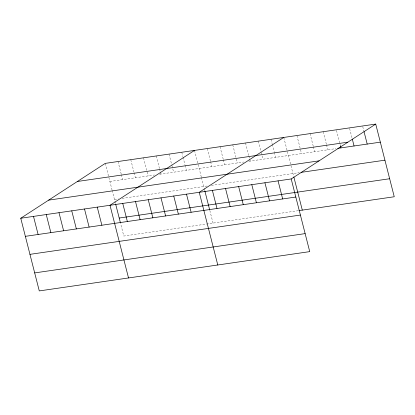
<?xml version="1.0" encoding="UTF-8"?>
<svg xmlns="http://www.w3.org/2000/svg" width="415" height="415" viewBox="0 0 415 415"><rect width="100%" height="100%" fill="white"/><g stroke="black" fill="none" stroke-linecap="round" stroke-linejoin="round"><path stroke-width="0.31" stroke-dasharray="2.08 1.56" d="M109.882 181.464L154.505 174.98M159.604 174.238L243.755 162.011M248.855 161.269L335.922 148.617M114.473 199.475L118.296 198.92M122.124 198.365L207.547 185.951M211.375 185.396L299.231 172.63M298.468 210.67L123.794 236.047L120.578 223.441M362.746 126.611L363.862 130.974M349.612 128.52L352.153 138.496M336.477 130.429L340.45 146.018M323.181 131.711L326.361 144.187M326.517 144.809L327.793 149.799M310.041 133.62L313.221 146.096M313.382 146.718L314.653 151.708M296.907 135.529L301.518 153.617M283.772 137.438L290.526 163.93M290.982 165.735L293.763 176.634M271.021 139.29L272.136 143.657M272.292 144.28L274.201 151.766M274.362 152.388L275.633 157.378M258.27 141.142L260.973 151.745M261.134 152.372L262.882 159.23M245.519 142.999L248.699 155.469M248.86 156.092L249.493 158.587M249.654 159.215L250.131 161.082M232.768 144.851L237.38 162.934M220.023 146.703L223.203 159.173M223.358 159.801L224.629 164.791M207.272 148.554L210.452 161.03M210.607 161.653L211.883 166.643M194.521 150.406L201.275 176.899M201.425 177.501L204.04 187.746M204.196 188.363L204.668 190.22M209.829 210.472L213.045 223.078M181.77 152.258L182.885 156.626M183.041 157.249L184.95 164.734M185.111 165.357L186.382 170.347M169.019 154.11L171.722 164.714M171.883 165.341L173.631 172.199M156.268 155.967L159.448 168.438M159.609 169.061L160.247 171.556M160.403 172.178L160.88 174.051M143.523 157.819L148.129 175.903M130.772 159.671L133.952 172.142M134.107 172.77L135.378 177.755M118.021 161.523L121.201 173.994M121.356 174.622L122.633 179.612M105.27 163.375L112.024 189.868M112.175 190.469L114.789 200.715M114.945 201.332L115.578 203.807"/><path stroke-width="0.62" d="M375.725 124.08L291.206 178.953L309.73 251.625L39.275 290.92L20.75 218.249L105.27 163.375L375.725 124.08L394.25 196.751L299.106 210.576M194.521 150.406L110.001 205.28L128.525 277.957M283.772 137.438L199.252 192.311L217.776 264.988M77.377 181.485L347.832 142.184M337.8 148.347L380.337 142.163M48.643 200.139L319.099 160.844M301.103 172.36L384.928 160.18M20.75 218.249L291.206 178.953M119.204 218.036L389.659 178.735M25.362 236.337L295.817 197.037M29.953 254.348L300.408 215.053M34.684 272.909L305.139 233.614M364.022 131.602L367.197 144.072M352.314 139.124L354.062 145.981M340.45 146.018L340.928 147.89M293.919 177.252L302.296 210.115M278.071 180.862L282.677 198.946M264.931 182.771L269.543 200.855M251.796 184.675L256.408 202.764M238.661 186.584L243.268 204.673M225.521 188.493L230.133 206.582M212.387 190.402L216.998 208.491M204.828 190.838L209.679 209.871M186.501 194.163L191.113 212.252M173.75 196.02L178.362 214.104M160.999 197.872L165.611 215.956M148.248 199.724L152.86 217.808M135.503 201.576L140.109 219.665M122.752 203.428L127.358 221.517M115.733 204.424L120.428 222.839M97.25 207.132L101.862 225.221M84.499 208.984L89.111 227.072M71.748 210.841L76.36 228.924M59.003 212.693L63.609 230.776M46.252 214.545L50.858 232.628M33.501 216.397L38.113 234.485"/></g></svg>
